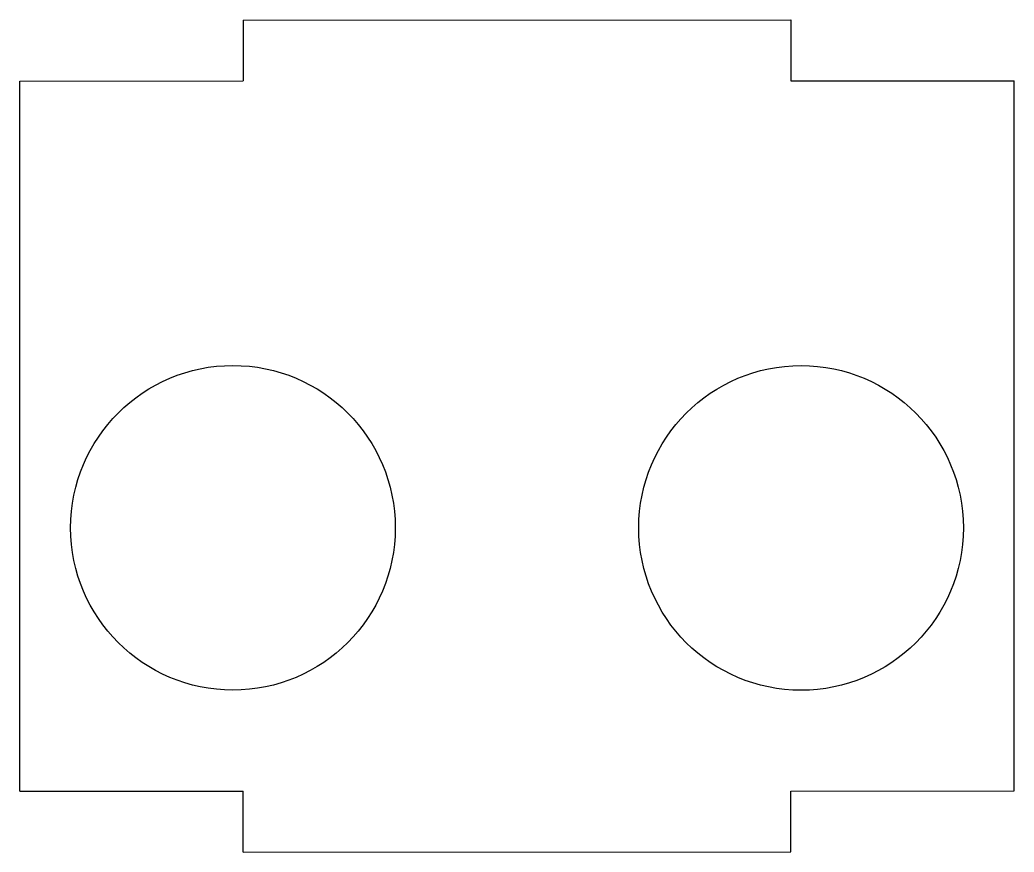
# Model space of a CAD drawing. Header units: millimetres. Extents: x 11.9 to 60.9, y -2.1 to 38.9.
import ezdxf

# ---------------------------------------------------------------- set-up
doc = ezdxf.new("R2010")
doc.units = ezdxf.units.MM
doc.layers.add('Ol', color=1, linetype='Continuous')

msp = doc.modelspace()

# ---------------------------------------------------------------- linework, layer by layer
at = {"layer": 'Ol'}
for p, q in [((22.95, 38.884), (49.95, 38.893)), ((22.95, 38.884), (22.95, 35.884)), ((49.95, 38.893), (49.95, 35.893)), ((11.95, 35.881), (22.95, 35.884)), ((11.95, 0.881), (11.95, 35.881)), ((49.95, 35.893), (60.95, 35.897)), ((60.95, 0.897), (60.95, 35.897)), ((11.95, 0.881), (22.95, 0.884)), ((22.95, -2.116), (22.95, 0.884)), ((49.95, 0.893), (60.95, 0.897)), ((49.95, -2.107), (49.95, 0.893)), ((22.95, -2.116), (49.95, -2.107))]:
    msp.add_line(p, q, dxfattribs=at)
for centre in [(22.45, 13.865), (50.45, 13.861)]:
    msp.add_circle(centre, 8, dxfattribs=at)

doc.saveas('drawing.dxf')
